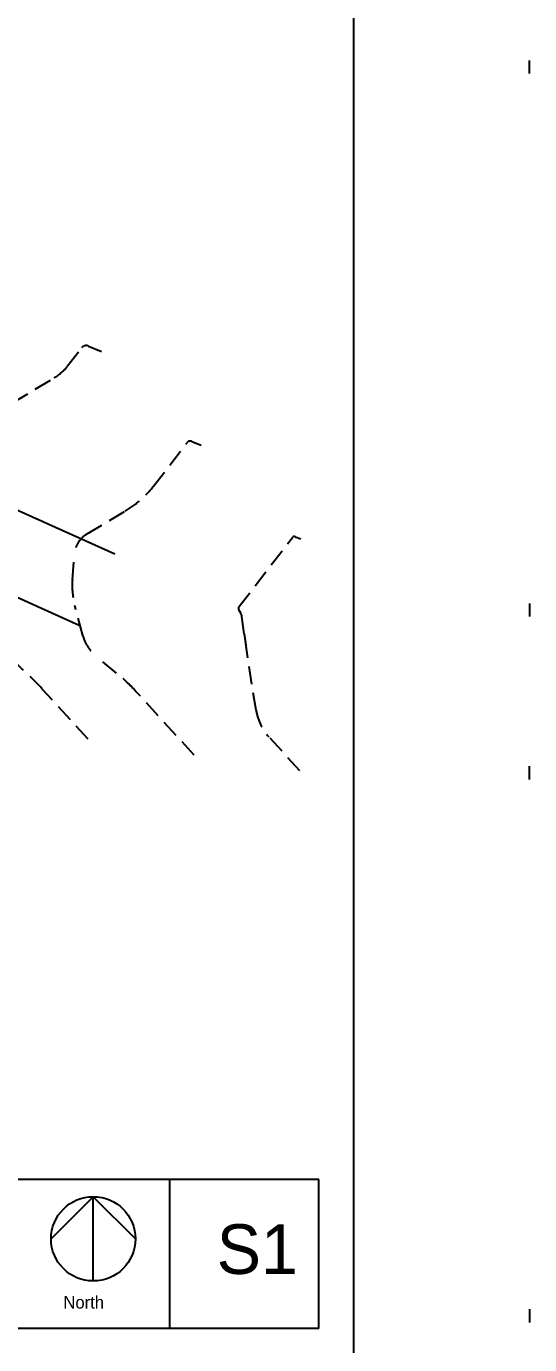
# Model space of a CAD drawing. Header units: inches. Extents: x -11428 to -4037, y -1744 to 4421.
# Drawn here: x -6584 to -5673, y -506 to 1883 of the extents above; entities that cross this region are included whole.
import ezdxf

# ---------------------------------------------------------------- set-up
doc = ezdxf.new("R2010")
doc.units = ezdxf.units.IN
doc.header["$LTSCALE"] = 64
doc.header["$MEASUREMENT"] = 0
doc.linetypes.add('DASHED', pattern=[0.75, 0.5, -0.25])
doc.layers.get('0').update_dxf_attribs({"color": 253})
for name, color, linetype in [('border', 7, 'Continuous'), ('construction', 172, 'Continuous'), ('CONT-NML', 253, 'DASHED'), ('ROAD', 254, 'Continuous')]:
    doc.layers.add(name, color=color, linetype=linetype)

msp = doc.modelspace()

# ---------------------------------------------------------------- linework, layer by layer
for p, q in [((-6054.4, -206.1), (-8371.1, -206.1)), ((-6324.4, -476.1), (-6324.4, -206.1)), ((-6054.4, -476.1), (-6054.4, -206.1)), ((-6462.9, -237.5), (-6539.3, -313.9)), ((-6462.9, -390.3), (-6462.9, -237.5)), ((-6462.9, -237.5), (-6386.6, -313.9)), ((-6054.4, -476.1), (-8371.1, -476.1))]:
    msp.add_line(p, q)
msp.add_circle((-6462.9, -313.9), 76.4)
at = {"layer": 'border'}
msp.add_lwpolyline([(-11428.2, 3060.2), (-11428.2, -539.8), (-5990.7, -539.8), (-5990.7, 3060.2), (-11428.2, 3060.2)], close=True, dxfattribs=at)
at = {"layer": 'construction'}
for p, q in [((-5672.6, 1797.7), (-5672.6, 1821.7)), ((-5672.6, 837.7), (-5672.6, 813.7)), ((-5672.6, 518.7), (-5672.6, 542.7)), ((-5672.6, -441.3), (-5672.6, -465.3))]:
    msp.add_line(p, q, dxfattribs=at)
at = {"layer": 'CONT-NML', "color": 251}
for points, elevation in [([(-6472, 591.4), (-6555.1, 682.4, 0.035989), (-6614.6, 738.8), (-6758.8, 857.1, 0.032306), (-6772.6, 867), (-6787.4, 876.2, -0.102644), (-6799, 887.3), (-6808.3, 900.7, -0.218775), (-6810.8, 915.4), (-6759.2, 1111.2, 0.037848), (-6758.5, 1115.4), (-6758, 1119.5, -0.100487), (-6756.8, 1123.5), (-6749.8, 1136, 0.046809), (-6745.4, 1146), (-6737.1, 1171.1, -0.378458), (-6723.3, 1179.1), (-6682.4, 1171, 0.185833), (-6650.3, 1176.5), (-6533.6, 1246.3, 0.09419), (-6509.3, 1267.9), (-6484.1, 1300.6, -0.339487), (-6471.3, 1304), (-6448.1, 1294.4)], 8328), ([(-6280.3, 562.9), (-6386.1, 678.8, 0.035989), (-6420.6, 711.4), (-6457.4, 741.6, -0.157166), (-6481.9, 779.7), (-6496.3, 834, -0.08487), (-6500.6, 880.3), (-6496.9, 927.4, -0.243044), (-6474.8, 963), (-6405, 1004.8, 0.09419), (-6353.6, 1050.4), (-6293.2, 1128.8, -0.339487), (-6284.1, 1131.3), (-6267.6, 1124.4)], 8352), ([(-6088.6, 534.3), (-6144.9, 596, -0.147073), (-6168, 644.1), (-6186.2, 759.9, -0.006531), (-6189.5, 782.8), (-6193.5, 813.7, 0.103758), (-6195.7, 820.1), (-6199.3, 826, -0.309252), (-6199, 831.6), (-6102.3, 957.1, -0.339487), (-6096.9, 958.5), (-6087.1, 954.4)], 8376)]:
    msp.add_lwpolyline(points, format="xyb", dxfattribs=dict(at, elevation=elevation))
at = {"layer": 'ROAD'}
for p, q in [((-6488.5, 797.9, -120), (-7468.6, 1237.4, -120)), ((-6423.6, 926.6, -120), (-6674.8, 1039.3, -120))]:
    msp.add_line(p, q, dxfattribs=at)

# ---------------------------------------------------------------- texts
at = {"layer": 'construction', "color": 7}
for s, height, p in [('S1', 90, (-6239.3, -377.5, -59974.8)), ('North', 22.5, (-6516.9, -440.2, -59974.8))]:
    msp.add_text(s, height=height, dxfattribs=at).set_placement(p)

doc.saveas('drawing.dxf')
